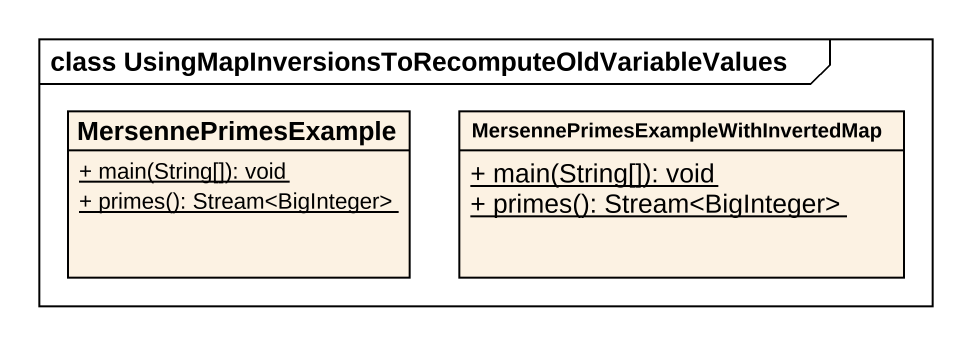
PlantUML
@startuml
mainframe class UsingMapInversionsToRecomputeOldVariableValues
hide circle
hide empty members
skinparam classAttributeIconSize 0
class MersennePrimesExample {
  {static} + main(String[]): void
  {static} + primes(): Stream<BigInteger>
}
class "MersennePrimesExampleWithInvertedMap" as MersennePrimesExampleWithInv {
  {static} + main(String[]): void
  {static} + primes(): Stream<BigInteger>
}
@enduml
